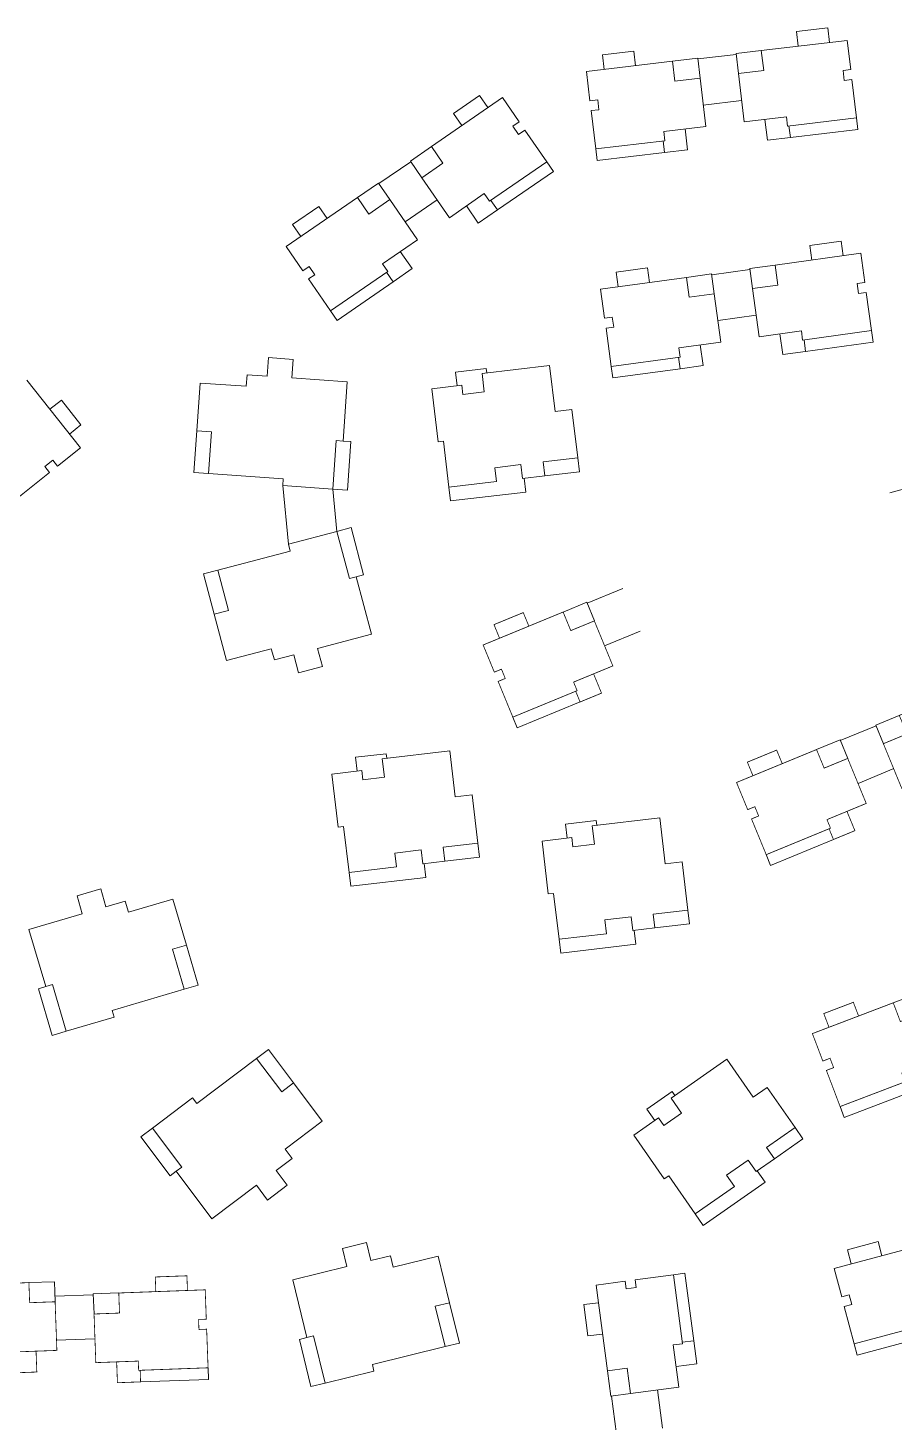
# Model space of a CAD drawing. Extents: x 121658 to 184658, y 9304 to 53801.
# Drawn here: x 127037 to 128159, y 16727 to 18532 of the extents above; entities that cross this region are included whole.
import ezdxf

# ---------------------------------------------------------------- set-up
doc = ezdxf.new("R2010")
doc.units = 0
doc.header["$LTSCALE"] = 1000
doc.header["$MEASUREMENT"] = 0
doc.layers.add('140', color=2, linetype='Continuous', lineweight=5)
doc.layers.add('DingDianTu', color=5, linetype='Continuous', lineweight=0)

# ---------------------------------------------------------------- blocks, each defined once
blk = doc.blocks.new('dafasfd')
at = {"layer": 'DingDianTu', "color": 7}
for points in [[(36368038, 16363912), (36371127, 16365074), (36372042, 16362641)], [(36369878, 16352210), (36361642, 16349110), (36361113, 16350514)]]:
    blk.add_lwpolyline(points, dxfattribs=at)
at = {"layer": 'DingDianTu', "color": 7, "const_width": 100}
blk.add_lwpolyline([(36368038, 16363912), (36368954, 16361479), (36372042, 16362641), (36374261, 16356745), (36369114, 16354807), (36369537, 16353684), (36361113, 16350514), (36359352, 16355194), (36360288, 16355546), (36359830, 16356763), (36358894, 16356410), (36357556, 16359967)], close=True, dxfattribs=at)
for points in [[(36363546, 16362221), (36362876, 16363999), (36359039, 16362555), (36359708, 16360777)], [(36371734, 16355794), (36372686, 16353267), (36369878, 16352210), (36369350, 16353614)]]:
    blk.add_lwpolyline(points, dxfattribs=at)
blk = doc.blocks.new('*E48')
at = {"layer": 'DingDianTu', "color": 7, "xscale": 0.001000002024510444, "yscale": 0.001000000163912773, "zscale": 0.001, "rotation": 339.3761177849276}
blk.add_blockref('dafasfd', (22612.58, -20413.34), dxfattribs=at)
blk = doc.blocks.new('*E35')
at = {"layer": 'DingDianTu', "color": 7, "xscale": 0.001000002024510444, "yscale": 0.001000000163912773, "zscale": 0.001, "rotation": 339.3761177849276}
blk.add_blockref('dafasfd', (22612.58, -20413.34), dxfattribs=at)
blk = doc.blocks.new('*E34')
at = {"layer": 'DingDianTu', "color": 7, "xscale": 0.001000002024510444, "yscale": 0.001000000163912773, "zscale": 0.001, "rotation": 339.3761177849276}
blk.add_blockref('dafasfd', (22612.58, -20413.34), dxfattribs=at)
blk = doc.blocks.new('*E454')
at = {"layer": 'DingDianTu', "color": 7, "xscale": 0.001000002024510444, "yscale": 0.001000000163912773, "zscale": 0.001, "rotation": 339.3761177849276}
blk.add_blockref('dafasfd', (22612.58, -20413.34), dxfattribs=at)
blk = doc.blocks.new('*E453')
at = {"layer": 'DingDianTu', "color": 7, "xscale": 0.001000002024510444, "yscale": 0.001000000163912773, "zscale": 0.001, "rotation": 339.3761177849276}
blk.add_blockref('dafasfd', (22612.58, -20413.34), dxfattribs=at)
blk = doc.blocks.new('*E452')
at = {"layer": 'DingDianTu', "color": 7, "xscale": 0.001000002024510444, "yscale": 0.001000000163912773, "zscale": 0.001, "rotation": 339.3761177849276}
blk.add_blockref('dafasfd', (22612.58, -20413.34), dxfattribs=at)

msp = doc.modelspace()

# ---------------------------------------------------------------- linework, layer by layer
at = {"layer": '140', "color": 7}
for p, q in [((128098.3, 18515.6), (127987.1, 18502.3)), ((128032.5, 18526.9), (128073.2, 18531.7)), ((128034.8, 18508), (128032.5, 18526.9)), ((128073.2, 18531.7), (128075.5, 18512.9)), ((128102.8, 18477.9), (128098.3, 18515.6)), ((127822, 18501.7), (127781.3, 18496.8)), ((127824.3, 18482.8), (127822, 18501.7)), ((127987.1, 18502.3), (127954.4, 18498.4)), ((127954.4, 18498.4), (127957.4, 18472.6)), ((127987.1, 18502.3), (127990.2, 18476.5)), ((127760.7, 18475.3), (127871.9, 18488.5)), ((127781.3, 18496.8), (127783.6, 18478)), ((127871.9, 18488.5), (127904.7, 18492.5)), ((127871.9, 18488.5), (127875, 18462.7)), ((127904.7, 18492.5), (127907.8, 18466.6)), ((127954.5, 18497.4), (127904.8, 18491.5)), ((127765.2, 18437.5), (127760.7, 18475.3)), ((127875, 18462.7), (127907.8, 18466.6)), ((127907.8, 18466.6), (127915.3, 18404.1)), ((127990.2, 18476.5), (127957.4, 18472.6)), ((127957.4, 18472.6), (127964.9, 18410)), ((128092.9, 18476.7), (128102.8, 18477.9)), ((128094.5, 18463.8), (128092.9, 18476.7)), ((128104.4, 18465), (128094.5, 18463.8)), ((128110.3, 18415.3), (128104.4, 18465)), ((127588.5, 18420.9), (127622.3, 18444.1)), ((127622.3, 18444.1), (127633.1, 18428.5)), ((127652, 18441.5), (127559.8, 18378)), ((127673.6, 18410.2), (127652, 18441.5)), ((127775.2, 18438.7), (127765.2, 18437.5)), ((127766.8, 18424.6), (127776.7, 18425.8)), ((127776.7, 18425.8), (127775.2, 18438.7)), ((127961.6, 18437.8), (127911.9, 18431.9)), ((127599.3, 18405.2), (127588.5, 18420.9)), ((127665.3, 18404.5), (127673.6, 18410.2)), ((127772.7, 18375), (127766.8, 18424.6)), ((127964.9, 18410), (128019.5, 18416.5)), ((127991.7, 18413.2), (127994.9, 18386.4)), ((128019.5, 18416.5), (128021, 18404.6)), ((128021, 18404.6), (128110.3, 18415.3)), ((128112.1, 18400.4), (128110.3, 18415.3)), ((127672.7, 18393.8), (127665.3, 18404.5)), ((127680.9, 18399.5), (127672.7, 18393.8)), ((127709.3, 18358.3), (127680.9, 18399.5)), ((127915.3, 18404.1), (127860.7, 18397.6)), ((127860.7, 18397.6), (127862.1, 18385.6)), ((127888.5, 18400.9), (127891.7, 18374.1)), ((127994.9, 18386.4), (128024.7, 18390)), ((128024.7, 18390), (128022.9, 18404.9)), ((128024.7, 18390), (128112.1, 18400.4)), ((127559.8, 18378), (127532.6, 18359.3)), ((127559.8, 18378), (127574.5, 18356.6)), ((127862.1, 18385.6), (127772.7, 18375)), ((127774.5, 18360.1), (127772.7, 18375)), ((127861.9, 18370.5), (127860.1, 18385.4)), ((127891.7, 18374.1), (127861.9, 18370.5)), ((127533.1, 18358.4), (127492, 18330.1)), ((127532.6, 18359.3), (127547.3, 18337.8)), ((127574.5, 18356.6), (127547.3, 18337.8)), ((127635.2, 18307.3), (127709.3, 18358.3)), ((127717.8, 18346), (127709.3, 18358.3)), ((127861.9, 18370.5), (127774.5, 18360.1)), ((127547.3, 18337.8), (127583.1, 18286)), ((127645.3, 18296.1), (127717.8, 18346)), ((127464.2, 18312.2), (127491.4, 18330.9)), ((127491.4, 18330.9), (127506.1, 18309.5)), ((127583.1, 18286), (127628.4, 18317.2)), ((127628.4, 18317.2), (127635.2, 18307.3)), ((127372, 18248.7), (127464.2, 18312.2)), ((127413.9, 18300.6), (127380.1, 18277.3)), ((127424.7, 18285), (127413.9, 18300.6)), ((127464.2, 18312.2), (127479, 18290.8)), ((127479, 18290.8), (127506.1, 18309.5)), ((127506.1, 18309.5), (127541.9, 18257.6)), ((127567.2, 18309), (127526, 18280.7)), ((127605.3, 18301.3), (127620.6, 18279)), ((127645.3, 18296.1), (127636.8, 18308.4)), ((127620.6, 18279), (127645.3, 18296.1)), ((127380.1, 18277.3), (127390.9, 18261.7)), ((127393.5, 18217.4), (127372, 18248.7)), ((127541.9, 18257.6), (127496.6, 18226.4)), ((128049.9, 18250), (128090.5, 18255.6)), ((128052.5, 18231.2), (128049.9, 18250)), ((128090.5, 18255.6), (128093.1, 18236.8)), ((127519.6, 18242.3), (127535, 18220.1)), ((128115.9, 18240), (128004.9, 18224.7)), ((128121.1, 18202.3), (128115.9, 18240)), ((127401.8, 18223), (127393.5, 18217.4)), ((127400.9, 18206.7), (127409.1, 18212.3)), ((127409.1, 18212.3), (127401.8, 18223)), ((127503.4, 18216.5), (127429.3, 18165.5)), ((127496.6, 18226.4), (127503.4, 18216.5)), ((127510.3, 18203), (127501.7, 18215.4)), ((127535, 18220.1), (127510.3, 18203)), ((127779, 18193.5), (127890, 18208.8)), ((127839.9, 18221.1), (127799.2, 18215.5)), ((127799.2, 18215.5), (127801.8, 18196.6)), ((127842.4, 18202.2), (127839.9, 18221.1)), ((127890, 18208.8), (127922.7, 18213.3)), ((127890, 18208.8), (127893.6, 18183)), ((127922.7, 18213.3), (127926.2, 18187.6)), ((127972.4, 18219.2), (127922.8, 18212.3)), ((128004.9, 18224.7), (127972.2, 18220.1)), ((127972.2, 18220.1), (127975.8, 18194.4)), ((128004.9, 18224.7), (128008.5, 18198.9)), ((127429.3, 18165.5), (127400.9, 18206.7)), ((127510.3, 18203), (127437.8, 18153.1)), ((127784.2, 18155.9), (127779, 18193.5)), ((128008.5, 18198.9), (127975.8, 18194.4)), ((127975.8, 18194.4), (127984.4, 18132)), ((128111.1, 18200.9), (128121.1, 18202.3)), ((128112.9, 18188.1), (128111.1, 18200.9)), ((127893.6, 18183), (127926.2, 18187.6)), ((127926.2, 18187.6), (127934.8, 18125.1)), ((128122.8, 18189.4), (128112.9, 18188.1)), ((128129.7, 18139.9), (128122.8, 18189.4)), ((127437.8, 18153.1), (127429.3, 18165.5)), ((127794.1, 18157.2), (127784.2, 18155.9)), ((127795.9, 18144.3), (127794.1, 18157.2)), ((127980.6, 18159.7), (127931, 18152.9)), ((127786, 18143), (127795.9, 18144.3)), ((127792.8, 18093.4), (127786, 18143)), ((127984.4, 18132), (128038.9, 18139.5)), ((128038.9, 18139.5), (128040.5, 18127.6)), ((128040.5, 18127.6), (128129.7, 18139.9)), ((128131.7, 18125), (128129.7, 18139.9)), ((127934.8, 18125.1), (127880.4, 18117.6)), ((127908.1, 18121.5), (127911.8, 18094.7)), ((128011.1, 18135.7), (128014.8, 18108.9)), ((128044.5, 18113), (128042.5, 18127.9)), ((128044.5, 18113), (128131.7, 18125)), ((127347.2, 18081), (127348.8, 18104.9)), ((127348.8, 18104.9), (127380.7, 18102.7)), ((127380.7, 18102.7), (127379.1, 18078.8)), ((127882, 18105.7), (127792.8, 18093.4)), ((127882.1, 18090.6), (127880, 18105.5)), ((127880.4, 18117.6), (127882, 18105.7)), ((128014.8, 18108.9), (128044.5, 18113)), ((127320.2, 18067.8), (127321.2, 18082.7)), ((127321.2, 18082.7), (127347.2, 18081)), ((127630.9, 18091), (127591.1, 18086.3)), ((127591.1, 18086.3), (127593.3, 18068.4)), ((127625.6, 18084.4), (127713, 18094.7)), ((127628.4, 18060.5), (127625.6, 18084.4)), ((127631.6, 18085.1), (127630.9, 18091)), ((127713, 18094.7), (127720.1, 18035.1)), ((127794.9, 18078.6), (127792.8, 18093.4)), ((127882.1, 18090.6), (127794.9, 18078.6)), ((127911.8, 18094.7), (127882.1, 18090.6)), ((127105.5, 17988), (127036, 18075.8)), ((127256.1, 18010), (127260.3, 18071.9)), ((127260.3, 18071.9), (127320.2, 18067.8)), ((127379.1, 18078.8), (127450.9, 18073.8)), ((127450.9, 18073.8), (127445.7, 17997)), ((127560.5, 18064.6), (127599.2, 18069.1)), ((127568.6, 17996), (127560.5, 18064.6)), ((127599.2, 18069.1), (127600.6, 18057.2)), ((127065.8, 18038.2), (127080.7, 18050)), ((127080.7, 18050), (127106.1, 18017.8)), ((127600.6, 18057.2), (127628.4, 18060.5)), ((127720.1, 18035.1), (127741.9, 18037.7)), ((127741.9, 18037.7), (127749.3, 17975.2)), ((127106.1, 18017.8), (127091.2, 18006)), ((127252.4, 17956.2), (127256.1, 18010)), ((127275.1, 18008.7), (127256.1, 18010)), ((127271.4, 17954.9), (127275.1, 18008.7)), ((127436.7, 17997.6), (127432.4, 17934.8)), ((127445.7, 17997), (127436.7, 17997.6)), ((127455.6, 17996.3), (127445.7, 17997)), ((127451.3, 17933.5), (127455.6, 17996.3)), ((127575.6, 17996.9), (127568.6, 17996)), ((127582.6, 17937.3), (127575.6, 17996.9)), ((127075.7, 17964.4), (127105.5, 17988)), ((127749.3, 17975.2), (127704.6, 17969.9)), ((127749.3, 17975.2), (127751.5, 17957.3)), ((127026.3, 17925.3), (127065.5, 17956.3)), ((127059.3, 17964.2), (127069.5, 17972.3)), ((127065.5, 17956.3), (127059.3, 17964.2)), ((127069.5, 17972.3), (127075.7, 17964.4)), ((127271.4, 17954.9), (127252.4, 17956.2)), ((127675.8, 17966.5), (127642.1, 17962.4)), ((127642.1, 17962.4), (127644.2, 17944.6)), ((127678, 17948.6), (127675.8, 17966.5)), ((127704.6, 17969.9), (127706.8, 17952)), ((127751.5, 17957.3), (127706.8, 17952)), ((127368.1, 17948.2), (127271.4, 17954.9)), ((127367.5, 17939.2), (127368.1, 17948.2)), ((127367.5, 17939.2), (127374.7, 17863.3)), ((127432.4, 17934.8), (127367.5, 17939.2)), ((127644.2, 17944.6), (127582.6, 17937.3)), ((127706.8, 17952), (127678, 17948.6)), ((127680, 17948.8), (127682.1, 17930.9)), ((128201.5, 17943.1), (128153.3, 17929.8)), ((127432.4, 17934.8), (127437.5, 17880)), ((127432.4, 17934.8), (127451.3, 17933.5)), ((127584.8, 17919.4), (127582.6, 17937.3)), ((127682.1, 17930.9), (127584.8, 17919.4)), ((127437.5, 17880), (127455.9, 17884.9)), ((127455.9, 17884.9), (127472.1, 17824)), ((127437.5, 17880), (127374.7, 17863.3)), ((127453.7, 17819.1), (127437.5, 17880)), ((127377, 17854.6), (127283.3, 17829.8)), ((127374.7, 17863.3), (127377, 17854.6)), ((127283.3, 17829.8), (127264.9, 17824.9)), ((127283.3, 17829.8), (127297.1, 17777.6)), ((127264.9, 17824.9), (127278.7, 17772.7)), ((127462.4, 17821.4), (127453.7, 17819.1)), ((127472.1, 17824), (127462.4, 17821.4)), ((127482.1, 17747), (127462.4, 17821.4)), ((127807.6, 17806.3), (127761.4, 17787.3)), ((127297.1, 17777.6), (127278.7, 17772.7)), ((127278.7, 17772.7), (127294.6, 17712.8)), ((127412.5, 17728.5), (127482.1, 17747)), ((127830.4, 17750.8), (127784.2, 17731.8)), ((127294.6, 17712.8), (127352.6, 17728.2)), ((127352.6, 17728.2), (127356.5, 17713.7)), ((127418.7, 17705.3), (127412.5, 17728.5)), ((127356.5, 17713.7), (127381.6, 17720.3)), ((127381.6, 17720.3), (127387.7, 17697.1)), ((127387.7, 17697.1), (127418.7, 17705.3)), ((128135.7, 17628.3), (128089.4, 17609.3)), ((127496.2, 17585.6), (127583.6, 17596)), ((127583.6, 17596), (127590.7, 17536.4)), ((127501.5, 17592.3), (127461.8, 17587.6)), ((127461.8, 17587.6), (127463.9, 17569.7)), ((127499.1, 17561.8), (127496.2, 17585.6)), ((127502.2, 17586.3), (127501.5, 17592.3)), ((127431.1, 17565.8), (127469.9, 17570.4)), ((127439.3, 17497.3), (127431.1, 17565.8)), ((127469.9, 17570.4), (127471.3, 17558.5)), ((127471.3, 17558.5), (127499.1, 17561.8)), ((128158.5, 17572.9), (128112.3, 17553.8)), ((127590.7, 17536.4), (127612.5, 17539)), ((127612.5, 17539), (127620, 17476.4)), ((127773.4, 17505.7), (127733.7, 17501)), ((127768.2, 17499), (127855.6, 17509.4)), ((127774.1, 17499.7), (127773.4, 17505.7)), ((127855.6, 17509.4), (127862.6, 17449.8)), ((127446.2, 17498.1), (127439.3, 17497.3)), ((127453.3, 17438.5), (127446.2, 17498.1)), ((127733.7, 17501), (127735.8, 17483.1)), ((127771, 17475.2), (127768.2, 17499)), ((127620, 17476.4), (127575.3, 17471.1)), ((127575.3, 17471.1), (127577.4, 17453.2)), ((127620, 17476.4), (127622.1, 17458.5)), ((127703.1, 17479.2), (127741.8, 17483.8)), ((127711.2, 17410.7), (127703.1, 17479.2)), ((127741.8, 17483.8), (127743.2, 17471.9)), ((127743.2, 17471.9), (127771, 17475.2)), ((127546.5, 17467.7), (127512.7, 17463.7)), ((127512.7, 17463.7), (127514.8, 17445.8)), ((127548.6, 17449.8), (127546.5, 17467.7)), ((127577.4, 17453.2), (127548.6, 17449.8)), ((127622.1, 17458.5), (127577.4, 17453.2)), ((127862.6, 17449.8), (127884.5, 17452.4)), ((127884.5, 17452.4), (127891.9, 17389.8)), ((127514.8, 17445.8), (127453.3, 17438.5)), ((127455.4, 17420.7), (127453.3, 17438.5)), ((127550.6, 17450.1), (127552.7, 17432.2)), ((127131.7, 17417.2), (127101, 17408.1)), ((127138.4, 17394.1), (127131.7, 17417.2)), ((127552.7, 17432.2), (127455.4, 17420.7)), ((127101, 17408.1), (127107.7, 17385.1)), ((127163.4, 17401.5), (127138.4, 17394.1)), ((127167.6, 17387.1), (127163.4, 17401.5)), ((127225.2, 17404.1), (127167.6, 17387.1)), ((127242.7, 17344.6), (127225.2, 17404.1)), ((127718.1, 17411.5), (127711.2, 17410.7)), ((127725.2, 17352), (127718.1, 17411.5)), ((127107.7, 17385.1), (127038.7, 17364.8)), ((127818.4, 17381.1), (127784.6, 17377.1)), ((127820.5, 17363.3), (127818.4, 17381.1)), ((127891.9, 17389.8), (127847.2, 17384.5)), ((127847.2, 17384.5), (127849.3, 17366.7)), ((127891.9, 17389.8), (127894, 17372)), ((127038.7, 17364.8), (127060.4, 17290.9)), ((127784.6, 17377.1), (127786.8, 17359.3)), ((127849.3, 17366.7), (127820.5, 17363.3)), ((127822.5, 17363.5), (127824.6, 17345.6)), ((127894, 17372), (127849.3, 17366.7)), ((127224.5, 17339.2), (127242.7, 17344.6)), ((127258, 17292.8), (127242.7, 17344.6)), ((127786.8, 17359.3), (127725.2, 17352)), ((127727.3, 17334.1), (127725.2, 17352)), ((127824.6, 17345.6), (127727.3, 17334.1)), ((127239.7, 17287.4), (127224.5, 17339.2)), ((127050.9, 17288.1), (127060.4, 17290.9)), ((127060.4, 17290.9), (127069.1, 17293.4)), ((127069.1, 17293.4), (127086.9, 17233)), ((127239.7, 17287.4), (127258, 17292.8)), ((127068.7, 17227.6), (127050.9, 17288.1)), ((127146.7, 17260), (127239.7, 17287.4)), ((127149.2, 17251.4), (127146.7, 17260)), ((127086.9, 17233), (127149.2, 17251.4)), ((127086.9, 17233), (127068.7, 17227.6)), ((127333.6, 17197.9), (127348.8, 17209.3)), ((127348.8, 17209.3), (127381.2, 17166.1)), ((127256.1, 17139.5), (127333.6, 17197.9)), ((127333.6, 17197.9), (127366, 17154.7)), ((127870.2, 17146.6), (127942.5, 17196.8)), ((127942.5, 17196.8), (127976.7, 17147.6)), ((127366, 17154.7), (127381.2, 17166.1)), ((127381.2, 17166.1), (127418.5, 17116.6)), ((127198.7, 17107.7), (127250.7, 17146.7)), ((127250.7, 17146.7), (127256.1, 17139.5)), ((127871.7, 17154.9), (127838.9, 17132.1)), ((127883.9, 17126.9), (127870.2, 17146.6)), ((127875.1, 17150), (127871.7, 17154.9)), ((127976.7, 17147.6), (127994.8, 17160.1)), ((127994.8, 17160.1), (128030.8, 17108.4)), ((127838.9, 17132.1), (127849.2, 17117.3)), ((127860.9, 17110.9), (127883.9, 17126.9)), ((127418.5, 17116.6), (127370.6, 17080.5)), ((127822.1, 17098.5), (127854.1, 17120.8)), ((127854.1, 17120.8), (127860.9, 17110.9)), ((128030.8, 17108.4), (127993.8, 17082.7)), ((128030.8, 17108.4), (128041, 17093.6)), ((127198.7, 17107.7), (127183.5, 17096.2)), ((127183.5, 17096.2), (127221.4, 17045.9)), ((127236.6, 17057.3), (127198.7, 17107.7)), ((127861.4, 17041.8), (127822.1, 17098.5)), ((128041, 17093.6), (128004.1, 17067.9)), ((127370.6, 17080.5), (127379.6, 17068.5)), ((127993.8, 17082.7), (128004.1, 17067.9)), ((127229.4, 17051.9), (127236.6, 17057.3)), ((127379.6, 17068.5), (127358.8, 17052.9)), ((127970, 17066.2), (127942.1, 17046.7)), ((127980.3, 17051.4), (127970, 17066.2)), ((128004.1, 17067.9), (127980.3, 17051.4)), ((127221.4, 17045.9), (127229.4, 17051.9)), ((127275.7, 16990.4), (127229.4, 17051.9)), ((127358.8, 17052.9), (127373.2, 17033.7)), ((127867.2, 17045.8), (127861.4, 17041.8)), ((127901.4, 16996.6), (127867.2, 17045.8)), ((127992.2, 17037.7), (127911.7, 16981.8)), ((127942.1, 17046.7), (127952.4, 17032)), ((127981.9, 17052.5), (127992.2, 17037.7)), ((127333.2, 17033.7), (127275.7, 16990.4)), ((127347.7, 17014.5), (127333.2, 17033.7)), ((127373.2, 17033.7), (127347.7, 17014.5)), ((127952.4, 17032), (127901.4, 16996.6)), ((127911.7, 16981.8), (127901.4, 16996.6)), ((127475.7, 16959.4), (127444.6, 16951.8)), ((127444.6, 16951.8), (127450.3, 16928.5)), ((127481.4, 16936.1), (127475.7, 16959.4)), ((128081.4, 16925.9), (128189.6, 16954.8)), ((128138.3, 16960.8), (128098.7, 16950.2)), ((128098.7, 16950.2), (128103.6, 16931.9)), ((128143.2, 16942.5), (128138.3, 16960.8)), ((127450.3, 16928.5), (127380.4, 16911.4)), ((127506.7, 16942.3), (127481.4, 16936.1)), ((127510.2, 16927.7), (127506.7, 16942.3)), ((127568.5, 16942), (127510.2, 16927.7)), ((127583.2, 16881.7), (127568.5, 16942)), ((127380.4, 16911.4), (127398.7, 16836.6)), ((127810.8, 16909.5), (127773.1, 16904.5)), ((127812.1, 16899.6), (127810.8, 16909.5)), ((127873.2, 16917.8), (127823.7, 16911.2)), ((127823.7, 16911.2), (127825, 16901.3)), ((127888.1, 16919.7), (127873.2, 16917.8)), ((127885, 16828.5), (127873.2, 16917.8)), ((127899.6, 16832.5), (127888.1, 16919.7)), ((128091.2, 16889.2), (128081.4, 16925.9)), ((127122.1, 16892), (127072.1, 16890.2)), ((127773.1, 16904.5), (127787.8, 16793.5)), ((127825, 16901.3), (127812.1, 16899.6)), ((128100.8, 16891.8), (128091.2, 16889.2)), ((128104.2, 16879.2), (128100.8, 16891.8)), ((127564.8, 16877.2), (127583.2, 16881.7)), ((127577.6, 16824.8), (127564.8, 16877.2)), ((127596.1, 16829.3), (127583.2, 16881.7)), ((127757.3, 16879.3), (127776.1, 16881.7)), ((127762.6, 16838.6), (127757.3, 16879.3)), ((128094.5, 16876.7), (128104.2, 16879.2)), ((128107.4, 16828.4), (128094.5, 16876.7)), ((127398.7, 16836.6), (127407.4, 16838.7)), ((127407.4, 16838.7), (127422.4, 16777.5)), ((127781.5, 16841.1), (127762.6, 16838.6)), ((128194.4, 16851.6), (128107.4, 16828.4)), ((127124.2, 16834.8), (127074.2, 16833)), ((127389, 16834.2), (127398.7, 16836.6)), ((127403.9, 16773), (127389, 16834.2)), ((127483.4, 16801.7), (127577.6, 16824.8)), ((127577.6, 16824.8), (127596.1, 16829.3)), ((127873.1, 16827), (127885, 16828.5)), ((127880.3, 16772.4), (127873.1, 16827)), ((127899.6, 16832.5), (127884.7, 16830.5)), ((127903.5, 16802.7), (127899.6, 16832.5)), ((128111.3, 16813.9), (128107.4, 16828.4)), ((128196.3, 16836.6), (128111.3, 16813.9)), ((127485.5, 16793), (127483.4, 16801.7)), ((127876.8, 16799.2), (127903.5, 16802.7)), ((127422.4, 16777.5), (127485.5, 16793)), ((127787.8, 16793.5), (127813.5, 16796.9)), ((127787.8, 16793.5), (127792.1, 16760.8)), ((127813.5, 16796.9), (127817.8, 16764.2)), ((127422.4, 16777.5), (127403.9, 16773)), ((127817.8, 16764.2), (127880.3, 16772.4)), ((127852.5, 16768.8), (127859.1, 16719.2)), ((127792.1, 16760.8), (127817.8, 16764.2)), ((127793.1, 16760.9), (127799.6, 16711.3))]:
    msp.add_line(p, q, dxfattribs=at)

# ---------------------------------------------------------------- block references
at = {"layer": '140', "color": 7, "yscale": 10.00000000931323, "zscale": 10}
for name, p, xscale, rotation in [('*E454', (-517589.5, -54205.1), 10.00000000930756, 22.37417144314559), ('*E453', (-517261.4, -54383.1), 10.00000000930756, 22.37417144314559), ('*E48', (-518859.2, -37392.3), 10.00000000925495, 20.83862182147166), ('*E35', (-503249.9, 172969.7), 10.00000000930799, 2.102581703969761)]:
    msp.add_blockref(name, p, dxfattribs=dict(at, xscale=xscale, rotation=rotation))
at = {"layer": '140', "color": 7, "extrusion": (0, 0, -1), "yscale": 10.00000000931323, "zscale": -10}
for name, p, xscale, rotation in [('*E452', (-637149.7, 420822.2), 10.00000000930756, 337.6258285568545), ('*E34', (-744303.1, 218754), 10.00000000930799, 357.8974182960303)]:
    msp.add_blockref(name, p, dxfattribs=dict(at, xscale=xscale, rotation=rotation))

doc.saveas('drawing.dxf')
